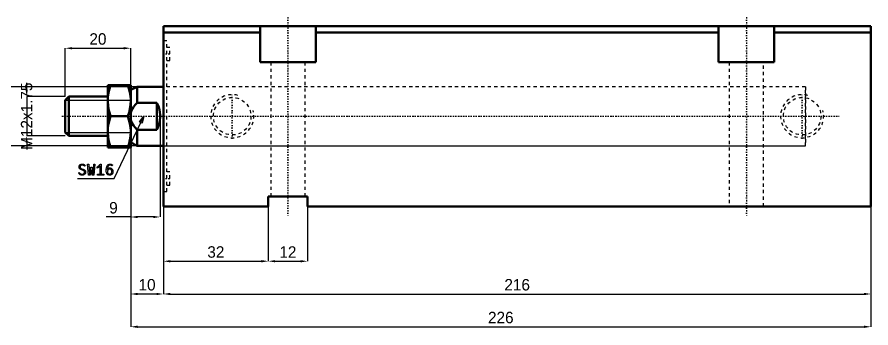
# Model space of a CAD drawing. Header units: millimetres. Extents: x -77 to 369, y -359 to 59.
# Drawn here: x 108.7 to 369.4, y -56.3 to 38.6 of the extents above; entities that cross this region are included whole.
import ezdxf

# ---------------------------------------------------------------- set-up
doc = ezdxf.new("R2010")
doc.units = ezdxf.units.MM
doc.linetypes.add('Center', pattern=[1.5, 0.45, -0.5, 0.05, -0.5])
doc.linetypes.add('Dashed', pattern=[2, 1, -1])
for name, color, linetype, lineweight in [('2d ConnectionPoints', 7, 'Continuous', 50), ('AM_0', 7, 'Continuous', 50), ('AM_5', 3, 'Continuous', 25), ('AM_7', 7, 'Center', 25), ('AM_9', 6, 'Dashed', 25)]:
    doc.layers.add(name, color=color, linetype=linetype, lineweight=lineweight)
doc.dimstyles.new('ISO-25', dxfattribs={"dimtxt": 2.5, "dimasz": 2.5, "dimexe": 1.25, "dimexo": 0.625, "dimtad": 1, "dimtxsty": 'Standard', "dimcen": 2.5, "dimadec": 0, "dimazin": 0, "dimtfac": 1, "dimtmove": 0, "dimatfit": 3, "dimfxl": 1, "dimarcsym": 0})

# ---------------------------------------------------------------- blocks, each defined once
blk = doc.blocks.new('1_JEBL_M1_EX_32_150Sm1_0_in_JEBL_M1_EX_32_150S_0_2')
at = {"layer": 'AM_0'}
for p, q in [((216, 27.5), (0, 27.5)), ((0, -27.5), (0, 27.5)), ((29.5, 27.5), (29.5, 16.5)), ((46.5, 16.5), (46.5, 27.5)), ((169.5, 27.5), (169.5, 16.5)), ((186.5, 16.5), (186.5, 27.5)), ((216, -27.5), (216, 27.5)), ((29.5, 25.5), (0, 25.5)), ((169.5, 25.5), (46.5, 25.5)), ((216, 25.5), (186.5, 25.5)), ((29.5, 16.5), (46.5, 16.5)), ((169.5, 16.5), (186.5, 16.5)), ((32, -24.5), (44, -24.5)), ((32, -27.5), (32, -24.5)), ((44, -24.5), (44, -27.5)), ((32, -27.5), (0, -27.5)), ((216, -27.5), (44, -27.5))]:
    blk.add_line(p, q, dxfattribs=at)
at = {"layer": 'AM_5', "linetype": 'Dashed'}
for centre in [(21, 0), (195, 0)]:
    blk.add_arc(centre, 6.5785, 75, 15, dxfattribs=at)
at = {"layer": 'AM_7'}
for p, q in [((38, 30.25), (38, -30.25)), ((178, 30.25), (178, -30.25)), ((-0.1, 19), (2.1, 19)), ((21, -6.907425), (21, 6.907425)), ((195, -6.907425), (195, 6.907425)), ((-0.1, -19), (2.1, -19))]:
    blk.add_line(p, q, dxfattribs=at)
at = {"layer": 'AM_9'}
for p, q in [((1, 23), (0, 23)), ((1, -23), (1, 23)), ((2, 21), (1, 21)), ((2, 17), (2, 21)), ((1, 17), (2, 17)), ((32.75, 16.5), (32.75, -24.5)), ((43.25, -24.5), (43.25, 16.5)), ((172.75, 16.5), (172.75, -27.5)), ((183.25, -27.5), (183.25, 16.5)), ((196, 9), (1, 9)), ((196, -9), (196, 9)), ((1, -9), (196, -9)), ((2, -17), (1, -17)), ((2, -21), (2, -17)), ((0, -23), (1, -23)), ((1, -21), (2, -21))]:
    blk.add_line(p, q, dxfattribs=at)
for centre in [(21, 0), (195, 0)]:
    blk.add_circle(centre, 5.7225, dxfattribs=at)
blk = doc.blocks.new('2_JEBL_32_150ST_EX_rod_0_in_JEBL_M1_EX_32_150S_0_2')
at = {"layer": 'AM_0'}
for p, q in [((-17, 9.5), (-10, 9.5)), ((-17, 9.5), (-17, -9.5)), ((-10, 9.5), (-10, -9.5)), ((-8, 9), (-10, 8.07)), ((0, 9), (-8, 9)), ((-8, 9), (-8, 4.12)), ((-28.93, 6), (-30, 4.93)), ((-17, 6), (-28.93, 6)), ((-28.93, 6), (-28.93, -6)), ((-30, 4.93), (-30, -4.93)), ((-2, 4.12), (-8, 4.12)), ((-2, 4.12), (-2, -4.12)), ((-10.85, 0), (-16.15, 0)), ((-30, -4.93), (-28.93, -6)), ((-8, -4.12), (-2, -4.12)), ((-8, -4.12), (-8, -9)), ((-28.93, -6), (-17, -6)), ((-10, -9.5), (-17, -9.5)), ((-10, -8.07), (-8, -9)), ((-8, -9), (0, -9))]:
    blk.add_line(p, q, dxfattribs=at)
for points in [[(-16.15, 9.5), (-16.5, 8.34), (-16.77, 7.17), (-16.94, 5.97), (-17, 4.75)], [(-10, 4.75), (-10, 5.09), (-10.08, 6.2), (-10.26, 7.3), (-10.52, 8.41), (-10.85, 9.5)], [(-17, 4.75), (-17, 4.41), (-16.92, 3.3), (-16.74, 2.2), (-16.48, 1.09), (-16.15, 0)], [(-10.85, 0), (-10.5, 1.16), (-10.23, 2.33), (-10.06, 3.53), (-10, 4.75)], [(-8, 4.12), (-8.54, 3.54), (-9.03, 2.92), (-9.49, 2.24), (-9.84, 1.5), (-10, 1.04)], [(-2, -4.12), (-1.67, -3.41), (-1.41, -2.67), (-1.21, -1.91), (-1.07, -1.14), (-1.01, -0.36), (-1.01, 0.43), (-1.08, 1.21), (-1.22, 1.98), (-1.43, 2.74), (-1.7, 3.48), (-2, 4.12)], [(-16.15, 0), (-16.5, -1.16), (-16.77, -2.33), (-16.94, -3.53), (-17, -4.75)], [(-10, -4.75), (-10, -4.41), (-10.08, -3.3), (-10.26, -2.2), (-10.52, -1.09), (-10.85, 0)], [(-10, -1.04), (-9.96, -1.18), (-9.8, -1.6), (-9.61, -2), (-9.13, -2.79), (-8.6, -3.48), (-8, -4.12)], [(-17, -4.75), (-17, -5.09), (-16.92, -6.2), (-16.74, -7.3), (-16.48, -8.41), (-16.15, -9.5)], [(-10.85, -9.5), (-10.5, -8.34), (-10.23, -7.17), (-10.06, -5.97), (-10, -4.75)]]:
    blk.add_lwpolyline(points, dxfattribs=at)
at = {"layer": 'AM_5'}
for p, q in [((-30, 4.93), (-10, 4.93)), ((-30, -4.93), (-10, -4.93))]:
    blk.add_line(p, q, dxfattribs=at)
at = {"layer": 'AM_7'}
blk.add_line((-31, 0), (206.3, 0), dxfattribs=at)
at = {"layer": 'AM_9'}
for p, q in [((196, 9), (0, 9)), ((196, 9), (196, -9)), ((0, -9), (196, -9))]:
    blk.add_line(p, q, dxfattribs=at)
blk = doc.blocks.new('*D20')
at = {"layer": 'AM_5', "color": 0, "lineweight": -2}
for p, q in [((153.42, 8.31), (153.42, -45.94)), ((369.42, 8.31), (369.42, -45.94)), ((155.52, -45.94), (367.32, -45.94))]:
    blk.add_line(p, q, dxfattribs=at)
at = {"layer": 'AM_5', "color": 0}
for points in [[(155.52, -45.59), (155.52, -46.29), (153.42, -45.94)], [(367.32, -46.29), (367.32, -45.59), (369.42, -45.94)]]:
    blk.add_solid(points, dxfattribs=at)
at = {"layer": 'Defpoints', "color": 0}
for p in [(153.42, 8.31), (369.42, 8.31), (369.42, -45.94)]:
    blk.add_point(p, dxfattribs=at)
at = {"layer": 'AM_5', "color": 0, "insert": (261.42, -43.14), "char_height": 3.5, "attachment_point": 5}
blk.add_mtext('216', dxfattribs=at)
blk = doc.blocks.new('*D21')
at = {"layer": 'AM_5', "color": 0, "lineweight": -2}
for p, q in [((369.42, 8.31), (369.42, -55.94)), ((143.42, 0.24), (143.42, -55.94)), ((145.52, -55.94), (367.32, -55.94))]:
    blk.add_line(p, q, dxfattribs=at)
at = {"layer": 'AM_5', "color": 0}
for points in [[(145.52, -55.59), (145.52, -56.29), (143.42, -55.94)], [(367.32, -56.29), (367.32, -55.59), (369.42, -55.94)]]:
    blk.add_solid(points, dxfattribs=at)
at = {"layer": 'Defpoints', "color": 0}
for p in [(369.42, 8.31), (143.42, 0.24), (369.42, -55.94)]:
    blk.add_point(p, dxfattribs=at)
at = {"layer": 'AM_5', "color": 0, "insert": (256.42, -53.14), "char_height": 3.5, "attachment_point": 5}
blk.add_mtext('226', dxfattribs=at)
blk = doc.blocks.new('*D22')
at = {"layer": 'AM_5', "color": 0, "lineweight": -2}
for p, q in [((185.42, -19.19), (185.42, -35.94)), ((197.42, -19.19), (197.42, -35.94)), ((187.52, -35.94), (195.32, -35.94))]:
    blk.add_line(p, q, dxfattribs=at)
at = {"layer": 'AM_5', "color": 0}
for points in [[(187.52, -35.59), (187.52, -36.29), (185.42, -35.94)], [(195.32, -36.29), (195.32, -35.59), (197.42, -35.94)]]:
    blk.add_solid(points, dxfattribs=at)
at = {"layer": 'Defpoints', "color": 0}
for p in [(185.42, -19.19), (197.42, -19.19), (197.42, -35.94)]:
    blk.add_point(p, dxfattribs=at)
at = {"layer": 'AM_5', "color": 0, "insert": (191.42, -33.14), "char_height": 3.5, "attachment_point": 5}
blk.add_mtext('12', dxfattribs=at)
blk = doc.blocks.new('*D23')
at = {"layer": 'AM_5', "color": 0, "lineweight": -2}
for p, q in [((143.42, 0.24), (143.42, -45.94)), ((153.42, -0.69), (153.42, -45.94)), ((151.32, -45.94), (145.52, -45.94))]:
    blk.add_line(p, q, dxfattribs=at)
at = {"layer": 'AM_5', "color": 0}
for points in [[(145.52, -45.59), (145.52, -46.29), (143.42, -45.94)], [(151.32, -46.29), (151.32, -45.59), (153.42, -45.94)]]:
    blk.add_solid(points, dxfattribs=at)
at = {"layer": 'Defpoints', "color": 0}
for p in [(143.42, 0.24), (153.42, -0.69), (143.42, -45.94)]:
    blk.add_point(p, dxfattribs=at)
at = {"layer": 'AM_5', "color": 0, "insert": (148.42, -43.14), "char_height": 3.5, "attachment_point": 5}
blk.add_mtext('10', dxfattribs=at)
blk = doc.blocks.new('*D24')
at = {"layer": 'AM_5', "color": 0, "lineweight": -2}
for p, q in [((153.42, 17.31), (91.67, 17.31)), ((91.67, 15.21), (91.67, 13.45)), ((91.67, 1.41), (91.67, 3.18)), ((153.42, -0.69), (91.67, -0.69))]:
    blk.add_line(p, q, dxfattribs=at)
at = {"layer": 'AM_5', "color": 0}
for points in [[(92.02, 15.21), (91.32, 15.21), (91.67, 17.31)], [(91.32, 1.41), (92.02, 1.41), (91.67, -0.69)]]:
    blk.add_solid(points, dxfattribs=at)
at = {"layer": 'Defpoints', "color": 0}
for p in [(153.42, 17.31), (91.67, -0.69), (153.42, -0.69)]:
    blk.add_point(p, dxfattribs=at)
at = {"layer": 'AM_5', "color": 0, "insert": (91.67, 8.31), "char_height": 3.5, "attachment_point": 5, "rotation": 90}
blk.add_mtext('Ø18', dxfattribs=at)
blk = doc.blocks.new('*D25')
at = {"layer": 'AM_5', "color": 0, "lineweight": -2}
for p, q in [((111.67, 16.41), (111.67, 18.51)), ((123.42, 14.31), (111.67, 14.31)), ((111.67, 14.31), (111.67, 2.31)), ((123.42, 2.31), (111.67, 2.31)), ((111.67, 0.21), (111.67, -1.89))]:
    blk.add_line(p, q, dxfattribs=at)
at = {"layer": 'AM_5', "color": 0}
for points in [[(111.32, 16.41), (112.02, 16.41), (111.67, 14.31)], [(112.02, 0.21), (111.32, 0.21), (111.67, 2.31)]]:
    blk.add_solid(points, dxfattribs=at)
at = {"layer": 'Defpoints', "color": 0}
for p in [(123.42, 14.31), (111.67, 2.31), (123.42, 2.31)]:
    blk.add_point(p, dxfattribs=at)
at = {"layer": 'AM_5', "color": 0, "insert": (111.67, 8.31), "char_height": 3.5, "attachment_point": 5, "rotation": 90}
blk.add_mtext('M12x1.75', dxfattribs=at)
blk = doc.blocks.new('*D26')
at = {"layer": 'AM_5', "color": 0, "lineweight": -2}
for p, q in [((152.42, 8.31), (152.42, -22.44)), ((143.42, -0.69), (143.42, -22.44)), ((143.42, -22.44), (135.96, -22.44)), ((150.32, -22.44), (145.52, -22.44))]:
    blk.add_line(p, q, dxfattribs=at)
at = {"layer": 'AM_5', "color": 0}
for points in [[(145.52, -22.09), (145.52, -22.79), (143.42, -22.44)], [(150.32, -22.79), (150.32, -22.09), (152.42, -22.44)]]:
    blk.add_solid(points, dxfattribs=at)
at = {"layer": 'Defpoints', "color": 0}
for p in [(152.42, 8.31), (143.42, -0.69), (143.42, -22.44)]:
    blk.add_point(p, dxfattribs=at)
at = {"layer": 'AM_5', "color": 0, "insert": (138.17, -19.64), "char_height": 3.5, "attachment_point": 5}
blk.add_mtext('9', dxfattribs=at)
blk = doc.blocks.new('*D27')
at = {"layer": 'AM_5', "color": 0, "lineweight": -2}
for p, q in [((123.42, 14.31), (123.42, 29.06)), ((125.52, 29.06), (141.32, 29.06)), ((143.42, 17.31), (143.42, 29.06))]:
    blk.add_line(p, q, dxfattribs=at)
at = {"layer": 'AM_5', "color": 0}
for points in [[(125.52, 29.41), (125.52, 28.71), (123.42, 29.06)], [(141.32, 28.71), (141.32, 29.41), (143.42, 29.06)]]:
    blk.add_solid(points, dxfattribs=at)
at = {"layer": 'Defpoints', "color": 0}
for p in [(143.42, 29.06), (143.42, 17.31), (123.42, 14.31)]:
    blk.add_point(p, dxfattribs=at)
at = {"layer": 'AM_5', "color": 0, "insert": (133.42, 31.86), "char_height": 3.5, "attachment_point": 5}
blk.add_mtext('20', dxfattribs=at)
blk = doc.blocks.new('*D28')
at = {"layer": 'AM_5', "color": 0, "lineweight": -2}
for p, q in [((153.42, 8.31), (153.42, -35.94)), ((185.42, -19.19), (185.42, -35.94)), ((155.52, -35.94), (183.32, -35.94))]:
    blk.add_line(p, q, dxfattribs=at)
at = {"layer": 'AM_5', "color": 0}
for points in [[(155.52, -35.59), (155.52, -36.29), (153.42, -35.94)], [(183.32, -36.29), (183.32, -35.59), (185.42, -35.94)]]:
    blk.add_solid(points, dxfattribs=at)
at = {"layer": 'Defpoints', "color": 0}
for p in [(153.42, 8.31), (185.42, -19.19), (185.42, -35.94)]:
    blk.add_point(p, dxfattribs=at)
at = {"layer": 'AM_5', "color": 0, "insert": (169.42, -33.14), "char_height": 3.5, "attachment_point": 5}
blk.add_mtext('32', dxfattribs=at)

msp = doc.modelspace()

# ---------------------------------------------------------------- linework, layer by layer
at = {"layer": '2d ConnectionPoints'}
msp.add_point((153.423, 8.312), dxfattribs=at)
at = {"layer": 'AM_5'}
for p, q in [((138.423, -10.688), (147.423, 8.312)), ((127.223, -10.688), (138.423, -10.688))]:
    msp.add_line(p, q, dxfattribs=at)
for points in [[(147.423, 8.312), (146.904, 6.235), (146.144, 6.594), (147.423, 8.312)], [(127.705, -8.907), (127.705, -8.907), (127.79, -8.996), (127.917, -9.111), (127.917, -9.111), (128.044, -9.207), (128.128, -9.259), (128.128, -9.259), (128.214, -9.302), (128.346, -9.348), (128.346, -9.348), (128.481, -9.374), (128.574, -9.378), (128.574, -9.378), (128.649, -9.375), (128.761, -9.36), (128.761, -9.36), (128.87, -9.331), (128.942, -9.304), (128.942, -9.304), (129.011, -9.272), (129.104, -9.214), (129.104, -9.214), (129.186, -9.145), (129.234, -9.092), (129.234, -9.092), (129.275, -9.034), (129.319, -8.941), (129.319, -8.941), (129.343, -8.839), (129.348, -8.766), (129.348, -8.766), (129.343, -8.696), (129.321, -8.599), (129.321, -8.599), (129.279, -8.512), (129.24, -8.459), (129.24, -8.459), (129.195, -8.411), (129.12, -8.346), (129.12, -8.346), (129.037, -8.29), (128.977, -8.257), (128.977, -8.257), (128.911, -8.225), (128.798, -8.175), (128.798, -8.175), (128.667, -8.123), (128.57, -8.086), (128.388, -8.018), (128.388, -8.018), (128.306, -7.984), (128.193, -7.931), (128.193, -7.931), (128.089, -7.877), (128.026, -7.84), (128.026, -7.84), (127.967, -7.8), (127.884, -7.728), (127.884, -7.728), (127.809, -7.642), (127.763, -7.578), (127.763, -7.578), (127.724, -7.506), (127.681, -7.387), (127.681, -7.387), (127.657, -7.252), (127.653, -7.153), (127.653, -7.153), (127.657, -7.057), (127.681, -6.921), (127.681, -6.921), (127.724, -6.794), (127.763, -6.714), (127.763, -6.714), (127.812, -6.64), (127.9, -6.542), (127.9, -6.542), (128.008, -6.458), (128.09, -6.411), (128.09, -6.411), (128.18, -6.371), (128.327, -6.328), (128.327, -6.328), (128.491, -6.305), (128.608, -6.3), (128.608, -6.3), (128.696, -6.302), (128.818, -6.314), (128.818, -6.314), (128.932, -6.336), (129.002, -6.356), (129.002, -6.356), (129.069, -6.38), (129.164, -6.422), (129.164, -6.422), (129.252, -6.471), (129.307, -6.508), (129.307, -6.508), (129.361, -6.549), (129.447, -6.62), (129.447, -6.62), (129.536, -6.702), (129.598, -6.762), (129.368, -6.965), (129.368, -6.965), (129.303, -6.895), (129.197, -6.806), (129.197, -6.806), (129.082, -6.732), (129.001, -6.693), (129.001, -6.693), (128.918, -6.66), (128.794, -6.625), (128.794, -6.625), (128.671, -6.606), (128.59, -6.603), (128.59, -6.603), (128.522, -6.606), (128.425, -6.62), (128.425, -6.62), (128.336, -6.647), (128.281, -6.672), (128.281, -6.672), (128.23, -6.702), (128.162, -6.756), (128.162, -6.756), (128.105, -6.819), (128.073, -6.867), (128.073, -6.867), (128.046, -6.918), (128.017, -7.001), (128.017, -7.001), (128.002, -7.09), (127.999, -7.153), (127.999, -7.153), (128.003, -7.227), (128.024, -7.328), (128.024, -7.328), (128.064, -7.417), (128.101, -7.47), (128.101, -7.47), (128.144, -7.518), (128.216, -7.582), (128.216, -7.582), (128.297, -7.637), (128.356, -7.669), (128.356, -7.669), (128.421, -7.699), (128.535, -7.747), (128.535, -7.747), (128.668, -7.799), (128.768, -7.836), (128.768, -7.836), (128.881, -7.878), (129.034, -7.939), (129.034, -7.939), (129.165, -7.997), (129.241, -8.034), (129.241, -8.034), (129.31, -8.073), (129.405, -8.144), (129.405, -8.144), (129.491, -8.227), (129.543, -8.291), (129.543, -8.291), (129.588, -8.361), (129.637, -8.481), (129.637, -8.481), (129.664, -8.618), (129.669, -8.719), (129.669, -8.719), (129.663, -8.824), (129.635, -8.975), (129.635, -8.975), (129.583, -9.118), (129.534, -9.208), (129.534, -9.208), (129.476, -9.292), (129.373, -9.405), (129.373, -9.405), (129.25, -9.502), (129.157, -9.557), (129.157, -9.557), (129.057, -9.603), (128.896, -9.653), (128.896, -9.653), (128.722, -9.68), (128.599, -9.685), (128.599, -9.685), (128.349, -9.662), (127.999, -9.541), (127.999, -9.541), (127.681, -9.316), (127.487, -9.108), (127.705, -8.907)], [(130.282, -6.339), (130.628, -6.339), (130.842, -9.324), (130.887, -9.346), (131.233, -7.258), (131.547, -7.258), (131.888, -9.346), (131.943, -9.324), (132.139, -6.339), (132.494, -6.339), (132.212, -9.638), (131.659, -9.638), (131.406, -8.045), (131.406, -8.013), (131.379, -8.013), (131.379, -8.045), (131.09, -9.638), (130.555, -9.638), (130.282, -6.339)], [(133.248, -9.346), (134.086, -9.346), (134.086, -6.885), (134.086, -6.885), (134.041, -6.93), (133.964, -7.001), (133.964, -7.001), (133.878, -7.075), (133.815, -7.126), (133.815, -7.126), (133.749, -7.177), (133.65, -7.249), (133.65, -7.249), (133.55, -7.316), (133.483, -7.358), (133.483, -7.358), (133.417, -7.396), (133.326, -7.442), (133.326, -7.442), (133.244, -7.475), (133.194, -7.49), (133.194, -7.144), (133.194, -7.144), (133.256, -7.115), (133.354, -7.059), (133.354, -7.059), (133.457, -6.988), (133.529, -6.934), (133.529, -6.934), (133.602, -6.875), (133.707, -6.785), (133.707, -6.785), (133.809, -6.69), (133.874, -6.626), (133.874, -6.626), (133.936, -6.562), (134.019, -6.472), (134.019, -6.472), (134.09, -6.39), (134.131, -6.339), (134.422, -6.339), (134.422, -9.346), (135.182, -9.346), (135.182, -9.638), (133.248, -9.638), (133.248, -9.346)], [(136.999, -9.665), (136.999, -9.665), (136.845, -9.658), (136.64, -9.62), (136.64, -9.62), (136.466, -9.551), (136.368, -9.486), (136.368, -9.486), (136.282, -9.41), (136.174, -9.275), (136.174, -9.275), (136.092, -9.118), (136.051, -9), (136.051, -9), (136.019, -8.871), (135.984, -8.659), (135.984, -8.659), (135.965, -8.424), (135.962, -8.254), (135.962, -8.254), (135.973, -7.906), (136.03, -7.442), (136.03, -7.442), (136.137, -7.049), (136.236, -6.826), (136.236, -6.826), (136.358, -6.639), (136.589, -6.437), (136.589, -6.437), (136.876, -6.328), (137.099, -6.307), (137.099, -6.307), (137.207, -6.31), (137.354, -6.327), (137.354, -6.327), (137.484, -6.358), (137.561, -6.387), (137.561, -6.387), (137.633, -6.421), (137.734, -6.479), (137.734, -6.479), (137.826, -6.548), (137.882, -6.598), (137.632, -6.803), (137.632, -6.803), (137.599, -6.765), (137.542, -6.715), (137.542, -6.715), (137.473, -6.672), (137.421, -6.647), (137.421, -6.647), (137.365, -6.626), (137.273, -6.604), (137.273, -6.604), (137.172, -6.591), (137.099, -6.589), (137.099, -6.589), (136.985, -6.598), (136.832, -6.645), (136.832, -6.645), (136.703, -6.732), (136.63, -6.812), (136.63, -6.812), (136.566, -6.904), (136.487, -7.054), (136.487, -7.054), (136.426, -7.216), (136.396, -7.332), (136.396, -7.332), (136.373, -7.453), (136.342, -7.644), (136.342, -7.644), (136.319, -7.846), (136.308, -7.986), (136.308, -7.986), (136.359, -7.888), (136.445, -7.76), (136.445, -7.76), (136.542, -7.654), (136.614, -7.596), (136.614, -7.596), (136.69, -7.548), (136.814, -7.496), (136.814, -7.496), (136.949, -7.468), (137.045, -7.463), (137.045, -7.463), (137.158, -7.469), (137.317, -7.502), (137.317, -7.502), (137.463, -7.564), (137.554, -7.621), (137.554, -7.621), (137.639, -7.688), (137.75, -7.805), (137.75, -7.805), (137.843, -7.94), (137.895, -8.041), (137.895, -8.041), (137.938, -8.147), (137.984, -8.311), (137.984, -8.311), (138.009, -8.483), (138.014, -8.6), (138.014, -8.6), (138.009, -8.723), (137.981, -8.896), (137.981, -8.896), (137.93, -9.057), (137.883, -9.156), (137.883, -9.156), (137.827, -9.249), (137.727, -9.371), (137.727, -9.371), (137.609, -9.474), (137.52, -9.532), (137.52, -9.532), (137.425, -9.58), (137.274, -9.632), (137.274, -9.632), (137.113, -9.66), (136.999, -9.665)], [(137.004, -9.378), (137.004, -9.378), (137.086, -9.374), (137.199, -9.353), (137.199, -9.353), (137.301, -9.314), (137.362, -9.278), (137.362, -9.278), (137.418, -9.235), (137.491, -9.158), (137.491, -9.158), (137.551, -9.068), (137.584, -9), (137.584, -9), (137.611, -8.926), (137.64, -8.807), (137.64, -8.807), (137.656, -8.678), (137.659, -8.587), (137.659, -8.587), (137.656, -8.501), (137.641, -8.379), (137.641, -8.379), (137.614, -8.265), (137.589, -8.193), (137.589, -8.193), (137.558, -8.126), (137.5, -8.036), (137.5, -8.036), (137.431, -7.959), (137.377, -7.915), (137.377, -7.915), (137.318, -7.879), (137.22, -7.839), (137.22, -7.839), (137.111, -7.817), (137.031, -7.813), (137.031, -7.813), (136.949, -7.817), (136.834, -7.84), (136.834, -7.84), (136.728, -7.883), (136.664, -7.922), (136.664, -7.922), (136.604, -7.969), (136.526, -8.051), (136.526, -8.051), (136.46, -8.147), (136.424, -8.219), (136.424, -8.219), (136.393, -8.296), (136.361, -8.419), (136.361, -8.419), (136.343, -8.549), (136.34, -8.641), (136.34, -8.641), (136.343, -8.725), (136.359, -8.843), (136.359, -8.843), (136.389, -8.954), (136.417, -9.022), (136.417, -9.022), (136.451, -9.086), (136.512, -9.171), (136.512, -9.171), (136.587, -9.243), (136.643, -9.284), (136.643, -9.284), (136.705, -9.318), (136.808, -9.355), (136.808, -9.355), (136.922, -9.375), (137.004, -9.378)]]:
    msp.add_lwpolyline(points, dxfattribs=at)

# ---------------------------------------------------------------- block references
for name in ['1_JEBL_M1_EX_32_150Sm1_0_in_JEBL_M1_EX_32_150S_0_2', '2_JEBL_32_150ST_EX_rod_0_in_JEBL_M1_EX_32_150S_0_2']:
    msp.add_blockref(name, (153.423, 8.312))

# ---------------------------------------------------------------- dimensions: what is measured, and where the dimension line sits
for base, p1, p2, text, picture, middle in [((143.423, 29.062), (123.423, 14.312), (143.423, 17.312), '20', '*D27', (133.423, 29.062)), ((143.423, -22.438), (152.423, 8.312), (143.423, -0.688), '9', '*D26', (138.173, -22.438)), ((369.423, -55.938), (143.423, 0.245), (369.423, 8.312), '226', '*D21', (256.423, -55.938)), ((369.423, -45.938), (153.423, 8.312), (369.423, 8.312), '216', '*D20', (261.423, -45.938)), ((185.423, -35.938), (153.423, 8.312), (185.423, -19.188), '32', '*D28', (169.423, -35.938)), ((143.423, -45.938), (153.423, -0.688), (143.423, 0.245), '10', '*D23', (148.423, -45.938)), ((197.423, -35.938), (185.423, -19.188), (197.423, -19.188), '12', '*D22', (191.423, -35.938))]:
    dim = msp.add_linear_dim(base=base, p1=p1, p2=p2, text=text, dimstyle='ISO-25', override={"dimtxt": 3.5, "dimasz": 2.1, "dimexe": 0, "dimexo": 0, "dimgap": 1.05}, dxfattribs=at)
    dim.commit()
    dim.dimension.update_dxf_attribs({"geometry": picture, "text_midpoint": middle, "dimtype": 160})
for base, p1, p2, text, picture, middle in [((111.673, 2.312), (123.423, 14.312), (123.423, 2.312), 'M12x1.75', '*D25', (111.673, 8.312)), ((91.673, -0.688), (153.423, 17.312), (153.423, -0.688), 'Ø18', '*D24', (91.673, 8.312))]:
    dim = msp.add_linear_dim(base=base, p1=p1, p2=p2, angle=90, text=text, dimstyle='ISO-25', override={"dimtxt": 3.5, "dimasz": 2.1, "dimexe": 0, "dimexo": 0, "dimgap": 1.05}, dxfattribs=at)
    dim.commit()
    dim.dimension.update_dxf_attribs({"geometry": picture, "text_midpoint": middle, "dimtype": 160, "text_rotation": 90})

doc.saveas('drawing.dxf')
